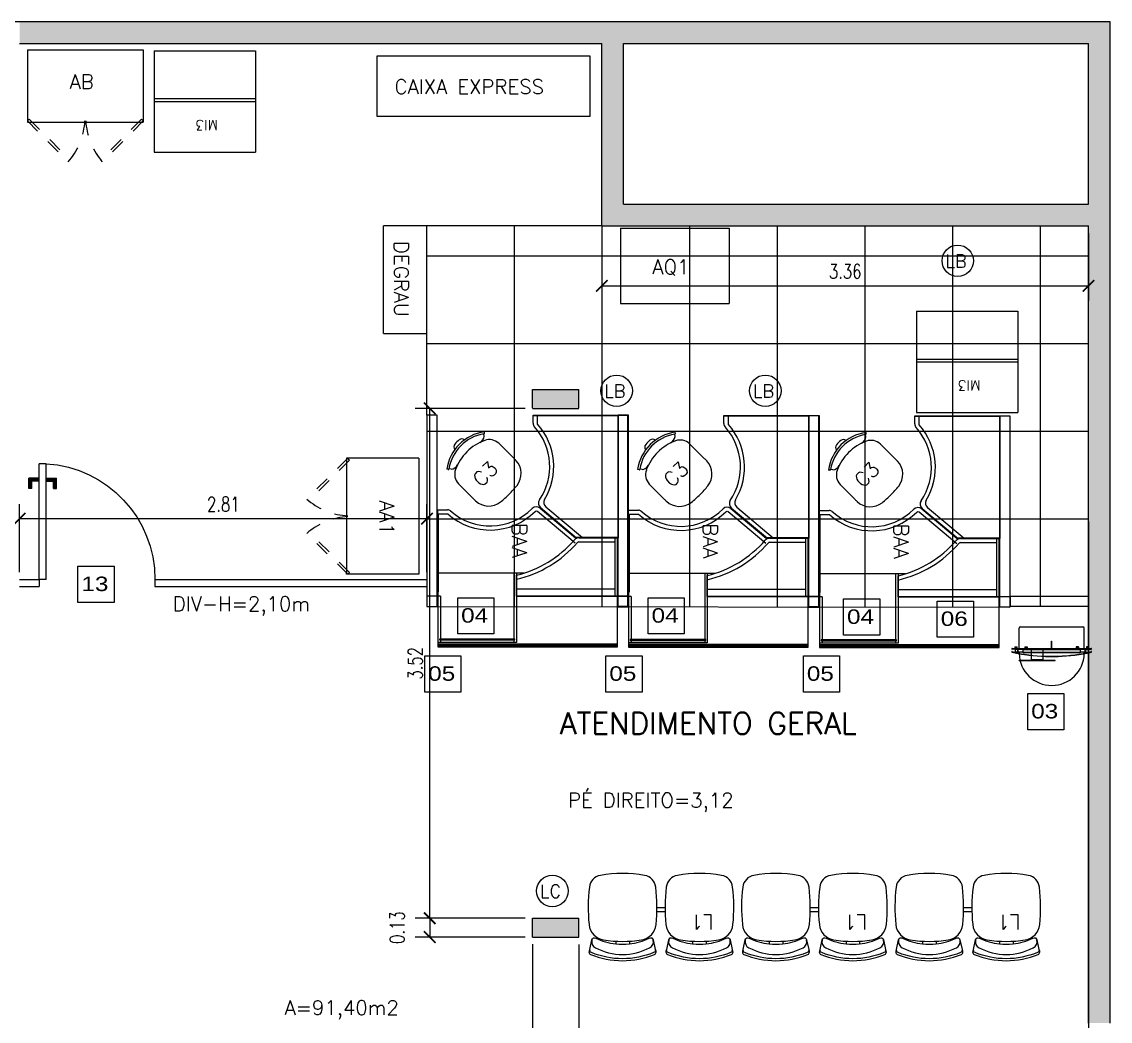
# Model space of a CAD drawing. Extents: x -36.1 to 57, y 1.4 to 46.9.
# Drawn here: x -0.15 to 7.37, y 40.05 to 46.95 of the extents above; entities that cross this region are included whole.
import ezdxf

# ---------------------------------------------------------------- set-up
doc = ezdxf.new("R2010")
doc.units = 0
doc.header["$LTSCALE"] = 0.02
doc.header["$PDMODE"] = 2
doc.linetypes.add('HIDDEN2', pattern=[0.1875, 0.125, -0.0625])
doc.layers.get('0').update_dxf_attribs({"linetype": 'CONTINUOUS'})
doc.layers.get('DEFPOINTS').update_dxf_attribs({"linetype": 'CONTINUOUS'})
for name, color, linetype in [('ACESSORIOS', 6, 'CONTINUOUS'), ('BLOCOS', 1, 'CONTINUOUS'), ('CADEIRAS', 6, 'CONTINUOUS'), ('CODIGO', 6, 'CONTINUOUS'), ('COTAS', 6, 'CONTINUOUS'), ('DIVISORIA', 5, 'CONTINUOUS'), ('ESQUADRIAS-F', 6, 'CONTINUOUS'), ('ESQUADRIAS-G', 1, 'CONTINUOUS'), ('MESA-SUP', 5, 'CONTINUOUS'), ('MESAS', 1, 'CONTINUOUS'), ('PAREDE-SOL', 251, 'CONTINUOUS'), ('PAREDES', 7, 'CONTINUOUS'), ('PISO', 6, 'CONTINUOUS'), ('PISOELEVADO', 6, 'CONTINUOUS'), ('SINAL', 1, 'CONTINUOUS'), ('TEXTO', 7, 'CONTINUOUS'), ('TEXTO-F', 6, 'CONTINUOUS')]:
    doc.layers.add(name, color=color, linetype=linetype)
doc.styles.add('COTAS', font='romans.shx', dxfattribs={"width": 0.75})
doc.styles.add('NUMERO', font='arial.ttf', dxfattribs={"width": 1.2, "height": 0.4})
doc.styles.add('ROMANS', font='simplex.shx')
doc.dimstyles.new('COTAS', dxfattribs={"dimtxt": 0.1, "dimasz": 0.08, "dimexe": 0.1, "dimexo": 0.05, "dimgap": 0.05, "dimtad": 1, "dimzin": 0, "dimdsep": 46, "dimtxsty": 'COTAS', "dimblk1": 'ARCHTICK', "dimblk2": 'ARCHTICK', "dimsah": 1, "dimcen": 2.5, "dimclrt": 1, "dimadec": 0, "dimazin": 0, "dimtfac": 1, "dimtdec": 4, "dimtmove": 2, "dimatfit": 3, "dimldrblk": 'ARCHTICK', "dimfxl": 1, "dimtvp": 1, "dimtolj": 1, "dimtzin": 0, "dimarcsym": 0})

# ---------------------------------------------------------------- blocks, each defined once
blk = doc.blocks.new('MI3')
at = {"layer": 'MESAS'}
for p, q in [((0.7, 0), (0, 0)), ((0, -0.7), (0, 0)), ((0.7, -0.7), (0.7, 0)), ((0.7, -0.35), (0, -0.35)), ((0.7, -0.37), (0, -0.37)), ((0.7, -0.7), (0, -0.7))]:
    blk.add_line(p, q, dxfattribs=at)
at = {"layer": 'CODIGO', "style": 'ROMANS'}
blk.add_text('MI3', height=0.07, dxfattribs=at).set_placement((0.2581, -0.2223, -0.64))
blk = doc.blocks.new('A$C1F7A7F6D')
at = {"layer": 'SINAL'}
for p, q in [((0.0507, 0.2549), (0.0507, 0.3949)), ((0.0607, 0.4049), (0.4907, 0.4049)), ((0.5007, 0.2549), (0.5007, 0.3949)), ((0.2742, 0.3049), (0.2772, 0.3049)), ((0.2742, 0.2549), (0.2742, 0.3049)), ((0.2772, 0.2549), (0.2772, 0.3049)), ((0.002, 0.2329), (0.0017, 0.2315)), ((0.0232, 0.2504), (0.0029, 0.2504)), ((0.0032, 0.2549), (0.5484, 0.2549)), ((0.0032, 0.2519), (0.0032, 0.2534)), ((0.0032, 0.2534), (0.5482, 0.2534)), ((0.0411, 0.2519), (0.0032, 0.2519)), ((0.0207, 0.2669), (0.0357, 0.2669)), ((0.0207, 0.2669), (0.0207, 0.2629)), ((0.0207, 0.2629), (0.0357, 0.2629)), ((0.0207, 0.2589), (0.0207, 0.2549)), ((0.0207, 0.2589), (0.0357, 0.2589)), ((0.0207, 0.2549), (0.0357, 0.2549)), ((0.0219, 0.2302), (0.0216, 0.2288)), ((0.0223, 0.2483), (0.0223, 0.2303)), ((0.0232, 0.2504), (0.0232, 0.2519)), ((0.0413, 0.2493), (0.0233, 0.2493)), ((0.0413, 0.2483), (0.0233, 0.2483)), ((0.0233, 0.2483), (0.0233, 0.2303)), ((0.0413, 0.2303), (0.0233, 0.2303)), ((0.0413, 0.2293), (0.0233, 0.2293)), ((0.0257, 0.251), (0.025, 0.2519)), ((0.0257, 0.2629), (0.0257, 0.2589)), ((0.0257, 0.2519), (0.0257, 0.2504)), ((0.0257, 0.2504), (0.0307, 0.2504)), ((0.0307, 0.2629), (0.0307, 0.2589)), ((0.0307, 0.2519), (0.0307, 0.2504)), ((0.0307, 0.251), (0.0315, 0.2519)), ((0.0357, 0.2669), (0.0357, 0.2629)), ((0.0357, 0.2589), (0.0357, 0.2549)), ((0.0426, 0.2493), (0.0413, 0.2493)), ((0.0413, 0.2483), (0.0413, 0.2303)), ((0.0426, 0.2293), (0.0413, 0.2293)), ((0.0423, 0.2483), (0.0423, 0.2303)), ((0.0441, 0.2504), (0.0426, 0.2504)), ((0.0426, 0.2247), (0.0426, 0.2504)), ((0.0426, 0.2293), (0.0426, 0.2504)), ((0.0441, 0.2293), (0.0426, 0.2293)), ((0.0441, 0.2244), (0.0441, 0.2504)), ((0.0777, 0.2493), (0.0441, 0.2493)), ((0.0777, 0.2293), (0.0441, 0.2293)), ((0.0507, 0.2493), (0.0507, 0.2534)), ((0.0507, 0.225), (0.0507, 0.2293)), ((0.0777, 0.2263), (0.0777, 0.2523)), ((0.0957, 0.2523), (0.0777, 0.2523)), ((0.0777, 0.2493), (0.4737, 0.2493)), ((0.0777, 0.2293), (0.4737, 0.2293)), ((0.4737, 0.2263), (0.0777, 0.2263)), ((0.0907, 0.2669), (0.1057, 0.2669)), ((0.0907, 0.2669), (0.0907, 0.2629)), ((0.0907, 0.2629), (0.1057, 0.2629)), ((0.0907, 0.2589), (0.0907, 0.2549)), ((0.0907, 0.2589), (0.1057, 0.2589)), ((0.0907, 0.2549), (0.1057, 0.2549)), ((0.0957, 0.2525), (0.0949, 0.2534)), ((0.0957, 0.2629), (0.0957, 0.2589)), ((0.0957, 0.2534), (0.0957, 0.2504)), ((0.0957, 0.2504), (0.1007, 0.2504)), ((0.1007, 0.2629), (0.1007, 0.2589)), ((0.1007, 0.2534), (0.1007, 0.2504)), ((0.1007, 0.2525), (0.1015, 0.2534)), ((0.4506, 0.2523), (0.1007, 0.2523)), ((0.1057, 0.2669), (0.1057, 0.2629)), ((0.1057, 0.2589), (0.1057, 0.2549)), ((0.1357, 0.1992), (0.1357, 0.2263)), ((0.2157, 0.1992), (0.2157, 0.2263)), ((0.4456, 0.2669), (0.4456, 0.2629)), ((0.4606, 0.2669), (0.4456, 0.2669)), ((0.4606, 0.2629), (0.4456, 0.2629)), ((0.4456, 0.2589), (0.4456, 0.2549)), ((0.4606, 0.2589), (0.4456, 0.2589)), ((0.4606, 0.2549), (0.4456, 0.2549)), ((0.4506, 0.2525), (0.4499, 0.2534)), ((0.4506, 0.2629), (0.4506, 0.2589)), ((0.4506, 0.2534), (0.4506, 0.2504)), ((0.4556, 0.2504), (0.4506, 0.2504)), ((0.4556, 0.2629), (0.4556, 0.2589)), ((0.4556, 0.2525), (0.4564, 0.2534)), ((0.4556, 0.2534), (0.4556, 0.2504)), ((0.4737, 0.2523), (0.4556, 0.2523)), ((0.4606, 0.2669), (0.4606, 0.2629)), ((0.4606, 0.2589), (0.4606, 0.2549)), ((0.4737, 0.2263), (0.4737, 0.2523)), ((0.5072, 0.2493), (0.4737, 0.2493)), ((0.5072, 0.2293), (0.4737, 0.2293)), ((0.5007, 0.2493), (0.5007, 0.2534)), ((0.5007, 0.225), (0.5007, 0.2293)), ((0.5072, 0.2504), (0.5087, 0.2504)), ((0.5072, 0.2244), (0.5072, 0.2504)), ((0.5087, 0.2247), (0.5087, 0.2504)), ((0.5087, 0.2293), (0.5087, 0.2504)), ((0.5101, 0.2493), (0.5087, 0.2493)), ((0.5101, 0.2293), (0.5087, 0.2293)), ((0.5091, 0.2483), (0.5091, 0.2303)), ((0.5101, 0.2493), (0.5281, 0.2493)), ((0.5101, 0.2483), (0.5281, 0.2483)), ((0.5101, 0.2483), (0.5101, 0.2303)), ((0.5101, 0.2303), (0.5281, 0.2303)), ((0.5101, 0.2293), (0.5281, 0.2293)), ((0.5102, 0.2519), (0.5482, 0.2519)), ((0.5306, 0.2669), (0.5156, 0.2669)), ((0.5156, 0.2669), (0.5156, 0.2629)), ((0.5306, 0.2629), (0.5156, 0.2629)), ((0.5156, 0.2589), (0.5156, 0.2549)), ((0.5306, 0.2589), (0.5156, 0.2589)), ((0.5306, 0.2549), (0.5156, 0.2549)), ((0.5206, 0.251), (0.5198, 0.2519)), ((0.5206, 0.2629), (0.5206, 0.2589)), ((0.5206, 0.2519), (0.5206, 0.2504)), ((0.5256, 0.2504), (0.5206, 0.2504)), ((0.5256, 0.2629), (0.5256, 0.2589)), ((0.5256, 0.251), (0.5264, 0.2519)), ((0.5256, 0.2519), (0.5256, 0.2504)), ((0.5281, 0.2483), (0.5281, 0.2303)), ((0.5282, 0.2504), (0.5282, 0.2519)), ((0.5282, 0.2504), (0.5484, 0.2504)), ((0.5291, 0.2483), (0.5291, 0.2303)), ((0.5294, 0.2302), (0.5298, 0.2288)), ((0.5306, 0.2669), (0.5306, 0.2629)), ((0.5306, 0.2589), (0.5306, 0.2549)), ((0.5482, 0.2519), (0.5482, 0.2534)), ((0.5493, 0.2329), (0.5496, 0.2315)), ((0.0507, 0.1749), (0.3007, 0.1749)), ((0.0507, 0.1734), (0.0507, 0.1749)), ((0.0507, 0.1734), (0.3007, 0.1734)), ((0.1357, 0.1749), (0.1357, 0.1992)), ((0.2157, 0.1769), (0.1357, 0.1769)), ((0.2157, 0.1749), (0.2157, 0.1992)), ((0.3007, 0.1734), (0.3007, 0.1749))]:
    blk.add_line(p, q, dxfattribs=at)
at = {"layer": 'SINAL', "linetype": 'Continuous'}
for p, q in [((0.1357, 0.2263), (0.1357, 0.2493)), ((0.2157, 0.2263), (0.2157, 0.2493))]:
    blk.add_line(p, q, dxfattribs=at)
at = {"layer": 'SINAL'}
for centre, radius, start, end in [((0.0607, 0.3949), 0.01, 90, 180), ((0.4907, 0.3949), 0.01, 360, 90), ((0.0022, 0.2321), 0.00228, 87.22519, 247.84309), ((0.2753, 1.4722), 1.2722, 257.5301, 261.56597), ((0.0029, 0.2527), 0.00225, 90, 270), ((0.2753, 1.4722), 1.2707, 257.5301, 261.55595), ((0.2761, 1.4722), 1.2692, 257.53008, 259.39915), ((0.2761, 1.4722), 1.2677, 257.53008, 258.434), ((0.0233, 0.2483), 0.001, 90, 180), ((0.0233, 0.2303), 0.001, 180, 270), ((0.0411, 0.2504), 0.003, 0, 90), ((0.0411, 0.2504), 0.0015, 0, 90), ((0.0413, 0.2483), 0.001, 0, 90), ((0.0413, 0.2303), 0.001, 270, 360), ((0.2753, 1.4722), 1.2707, 261.55595, 282.4699), ((0.2753, 1.4722), 1.2722, 261.56597, 282.4699), ((0.5102, 0.2504), 0.003, 90, 180), ((0.5102, 0.2504), 0.0015, 90, 180), ((0.2753, 1.4722), 1.2692, 280.60085, 282.46992), ((0.5101, 0.2483), 0.001, 90, 180), ((0.5101, 0.2303), 0.001, 180, 270), ((0.5281, 0.2483), 0.001, 0, 90), ((0.5281, 0.2303), 0.001, 270, 0), ((0.2753, 1.4722), 1.2677, 281.566, 282.46992), ((0.5484, 0.2527), 0.00225, 270, 90), ((0.5491, 0.2321), 0.00228, 292.15691, 92.77481), ((0.0426, 0.2244), 0.0015, 259.46803, 0), ((0.2757, 0.225), 0.225, 180, 180.89106), ((0.2757, 0.225), 0.225, 181.28053, 358.75674), ((0.2757, 0.225), 0.225, 359.1462, 360), ((0.5087, 0.2244), 0.0015, 180, 245.32932)]:
    blk.add_arc(centre, radius, start, end, dxfattribs=at)
blk = doc.blocks.new('_ARCHTICK')
at = {"color": 0, "linetype": 'ByBlock', "const_width": 0.15}
blk.add_lwpolyline([(-0.5, -0.5), (0.5, 0.5)], dxfattribs=at)
blk = doc.blocks.new('*D136')
at = {"color": 0, "linetype": 'ByBlock'}
for p, q in [((3.8574, 14.2169), (3.8574, 13.7534)), ((7.2174, 14.2169), (7.2174, 13.7534)), ((3.8574, 13.8534), (7.2174, 13.8534))]:
    blk.add_line(p, q, dxfattribs=at)
at = {"layer": 'DEFPOINTS', "color": 0, "linetype": 'ByBlock'}
for p in [(3.8574, 14.2669), (7.2174, 14.2669), (7.2174, 13.8534)]:
    blk.add_point(p, dxfattribs=at)
at = {"color": 0, "linetype": 'ByBlock', "xscale": 0.08, "yscale": 0.08, "zscale": 0.08, "rotation": 180}
blk.add_blockref('_ARCHTICK', (3.8574, 13.8534), dxfattribs=at)
at = {"color": 0, "linetype": 'ByBlock', "xscale": 0.08, "yscale": 0.08, "zscale": 0.08}
blk.add_blockref('_ARCHTICK', (7.2174, 13.8534), dxfattribs=at)
at = {"color": 1, "linetype": 'ByBlock', "insert": (5.5374, 13.9534), "char_height": 0.1, "attachment_point": 5, "style": 'COTAS'}
blk.add_mtext('\\A1;3.36', dxfattribs=at)
blk = doc.blocks.new('A$C2DC308E3')
at = {"layer": 'CADEIRAS'}
for p, q in [((0.1848, 0.4548), (0.1848, 0.4727)), ((0.2788, 0.4548), (0.2788, 0.4727)), ((0.7159, 0.4548), (0.7159, 0.4727)), ((0.8099, 0.4548), (0.8099, 0.4727)), ((0.4682, 0.2529), (0.5265, 0.2529)), ((0.4682, 0.2529), (0.4779, 0.2529)), ((0.4692, 0.2247), (0.5256, 0.2247))]:
    blk.add_line(p, q, dxfattribs=at)
for points in [[(0.4584, 0.5138, 0.481357), (0.4531, 0.5465, 0.097119), (0.2318, 0.5891, 0.097119), (0.0105, 0.5465, 0.481357), (0.0052, 0.5138)], [(0.1848, 0.4727, 0.100785), (0.0473, 0.4327, -0.49505), (0.0202, 0.4453), (0.0055, 0.5121, -0.365963), (0.0168, 0.5335, -0.0944), (0.2318, 0.5761, -0.0944), (0.4468, 0.5335, -0.365963), (0.4581, 0.5121), (0.4434, 0.4453, -0.49505), (0.4163, 0.4327, 0.100785), (0.2788, 0.4727, 0.100785)], [(0.444, 0.448, 0.344642), (0.419, 0.5003, 0.1068), (0.2318, 0.5474, 0.1068), (0.0446, 0.5003, 0.344642), (0.0196, 0.448)], [(0.9895, 0.5138, 0.481357), (0.9842, 0.5465, 0.097119), (0.7629, 0.5891, 0.097119), (0.5417, 0.5465, 0.481357), (0.5363, 0.5138)], [(0.7159, 0.4727, 0.100785), (0.5784, 0.4327, -0.49505), (0.5513, 0.4453), (0.5366, 0.5121, -0.365963), (0.548, 0.5335, -0.0944), (0.7629, 0.5761, -0.0944), (0.9779, 0.5335, -0.365963), (0.9892, 0.5121), (0.9746, 0.4453, -0.49505), (0.9475, 0.4327, 0.100785), (0.8099, 0.4727, 0.100785)], [(0.9752, 0.448, 0.344642), (0.9501, 0.5003, 0.1068), (0.7629, 0.5474, 0.1068), (0.5758, 0.5003, 0.344642), (0.5507, 0.448)]]:
    blk.add_lwpolyline(points, format="xyb", dxfattribs=at)
for points in [[(0.1008, 0.4459, 0.340817), (0.0005, 0.3401, 0.05523), (0.0028, 0.0813, 0.328643), (0.0792, 0, 0.09095), (0.3844, 0, 0.328643), (0.4608, 0.0813, 0.05523), (0.4631, 0.3401, 0.340817), (0.3629, 0.4459, 0.077917)], [(0.6319, 0.4459, 0.340817), (0.5316, 0.3401, 0.05523), (0.5339, 0.0813, 0.328643), (0.6103, 0, 0.09095), (0.9156, 0, 0.328643), (0.9919, 0.0813, 0.05523), (0.9942, 0.3401, 0.340817), (0.894, 0.4459, 0.077917)]]:
    blk.add_lwpolyline(points, format="xyb", close=True, dxfattribs=at)
for centre in [(0.2318, -0.0397), (0.7629, -0.0397)]:
    blk.add_arc(centre, 0.5146, 84.75947, 95.24053, dxfattribs=at)
at = {"layer": 'CODIGO', "style": 'ROMANS'}
blk.add_text('L1', height=0.1, dxfattribs=at).set_placement((0.1328, 0.273))
blk = doc.blocks.new('*D89')
at = {"color": 0, "linetype": 'ByBlock'}
for p, q in [((7.2174, 12.2269), (7.2174, 7.9836)), ((3.6974, 9.3069), (3.6974, 7.9836)), ((3.6974, 8.0836), (7.2174, 8.0836))]:
    blk.add_line(p, q, dxfattribs=at)
at = {"layer": 'DEFPOINTS', "color": 0, "linetype": 'ByBlock'}
for p in [(7.2174, 12.2769), (3.6974, 9.3569), (7.2174, 8.0836)]:
    blk.add_point(p, dxfattribs=at)
at = {"color": 0, "linetype": 'ByBlock', "xscale": 0.08, "yscale": 0.08, "zscale": 0.08, "rotation": 180}
blk.add_blockref('_ARCHTICK', (3.6974, 8.0836), dxfattribs=at)
at = {"color": 0, "linetype": 'ByBlock', "xscale": 0.08, "yscale": 0.08, "zscale": 0.08}
blk.add_blockref('_ARCHTICK', (7.2174, 8.0836), dxfattribs=at)
at = {"color": 1, "linetype": 'ByBlock', "insert": (5.4574, 8.1836), "char_height": 0.1, "attachment_point": 5, "style": 'COTAS'}
blk.add_mtext('\\A1;3.52', dxfattribs=at)
blk = doc.blocks.new('*D143')
at = {"color": 0, "linetype": 'ByBlock'}
for p, q in [((-0.1626, 11.8769), (-0.1626, 12.3462)), ((2.6498, 11.8769), (2.6498, 12.3462)), ((-0.1626, 12.2462), (2.6498, 12.2462))]:
    blk.add_line(p, q, dxfattribs=at)
at = {"layer": 'DEFPOINTS', "color": 0, "linetype": 'ByBlock'}
for p in [(2.6498, 12.2462), (-0.1626, 11.8269), (2.6498, 11.8269)]:
    blk.add_point(p, dxfattribs=at)
at = {"color": 0, "linetype": 'ByBlock', "xscale": 0.08, "yscale": 0.08, "zscale": 0.08, "rotation": 180}
blk.add_blockref('_ARCHTICK', (-0.1626, 12.2462), dxfattribs=at)
at = {"color": 0, "linetype": 'ByBlock', "xscale": 0.08, "yscale": 0.08, "zscale": 0.08}
blk.add_blockref('_ARCHTICK', (2.6498, 12.2462), dxfattribs=at)
at = {"color": 1, "linetype": 'ByBlock', "insert": (1.2436, 12.3462), "char_height": 0.1, "attachment_point": 5, "style": 'COTAS'}
blk.add_mtext('\\A1;2.81', dxfattribs=at)
blk = doc.blocks.new('A$C05567B69')
at = {"layer": 'ESQUADRIAS-F'}
blk.add_arc((0.8, 0), 0.8, 93.58332, 180, dxfattribs=at)
at = {"layer": 'ESQUADRIAS-G'}
for p, q in [((0.75, 0), (0.75, 0.7984)), ((0.75, 0.7984), (0.8, 0.7984)), ((0.8, 0), (0.8, 0.7984)), ((0.68, 0.6284), (0.68, 0.6984)), ((0.75, 0.6984), (0.68, 0.6984)), ((0.7, 0.6284), (0.7, 0.6784)), ((0.75, 0.6784), (0.7, 0.6784)), ((0.8, 0.6984), (0.87, 0.6984)), ((0.8, 0.6784), (0.85, 0.6784)), ((0.85, 0.6284), (0.85, 0.6784)), ((0.87, 0.6284), (0.87, 0.6984)), ((0.7, 0.6284), (0.68, 0.6284)), ((0.85, 0.6284), (0.87, 0.6284)), ((0.75, 0), (0.8, 0))]:
    blk.add_line(p, q, dxfattribs=at)
for points in [[(0.68, 0.6984), (0.75, 0.6984), (0.7, 0.6784), (0.75, 0.6784)], [(0.68, 0.6284), (0.68, 0.6984), (0.7, 0.6284), (0.7, 0.6784)], [(0.8, 0.6984), (0.87, 0.6984), (0.8, 0.6784), (0.85, 0.6784)], [(0.85, 0.6284), (0.85, 0.6784), (0.87, 0.6284), (0.87, 0.6984)]]:
    blk.add_solid(points, dxfattribs=at)
blk = doc.blocks.new('AB')
at = {"layer": 'CODIGO', "linetype": 'HIDDEN2'}
for p, q in [((0, -0.491), (0.281, -0.7729)), ((0.0127, -0.4782), (0.2937, -0.7602)), ((0.7873, -0.4782), (0.5063, -0.7602)), ((0.8, -0.491), (0.519, -0.7729)), ((0.281, -0.7729), (0.2937, -0.7602)), ((0.519, -0.7729), (0.5063, -0.7602))]:
    blk.add_line(p, q, dxfattribs=at)
for centre, start, end in [((-0.0946, -0.4559), 321.91991, 355.92269), ((0.8946, -0.4559), 184.07731, 218.08009)]:
    blk.add_arc(centre, 0.4933, start, end, dxfattribs=at)
at = {"layer": 'MESAS'}
for p, q in [((0, 0), (0.8, 0)), ((0, 0), (0, -0.5)), ((0.8, 0), (0.8, -0.5)), ((0, -0.5), (0.013, -0.5)), ((0.013, -0.5), (0.782, -0.5)), ((0.782, -0.5), (0.8, -0.5)), ((0.8, -0.5), (0.787, -0.5))]:
    blk.add_line(p, q, dxfattribs=at)
at = {"layer": 'MESAS', "linetype": 'HIDDEN2'}
for p, q in [((0.0127, -0.4782), (0, -0.491)), ((0.7873, -0.4782), (0.8, -0.491))]:
    blk.add_line(p, q, dxfattribs=at)
at = {"layer": 'CODIGO', "style": 'ROMANS'}
blk.add_text('AB', height=0.1, dxfattribs=at).set_placement((0.291, -0.2702))
blk = doc.blocks.new('*D126')
at = {"color": 0, "linetype": 'ByBlock'}
for p, q in [((3.3774, 9.3075), (3.3774, 7.9836)), ((-0.1333, 7.6808), (-0.1333, 8.1836)), ((3.3774, 8.0836), (-0.1333, 8.0836))]:
    blk.add_line(p, q, dxfattribs=at)
at = {"layer": 'DEFPOINTS', "color": 0, "linetype": 'ByBlock'}
for p in [(3.3774, 9.3575), (-0.1333, 8.0836), (-0.1333, 7.6308)]:
    blk.add_point(p, dxfattribs=at)
at = {"color": 0, "linetype": 'ByBlock', "xscale": 0.08, "yscale": 0.08, "zscale": 0.08, "rotation": 180}
blk.add_blockref('_ARCHTICK', (-0.1333, 8.0836), dxfattribs=at)
at = {"color": 0, "linetype": 'ByBlock', "xscale": 0.08, "yscale": 0.08, "zscale": 0.08}
blk.add_blockref('_ARCHTICK', (3.3774, 8.0836), dxfattribs=at)
at = {"color": 1, "linetype": 'ByBlock', "insert": (1.622, 8.1836), "char_height": 0.1, "attachment_point": 5, "style": 'COTAS'}
blk.add_mtext('\\A1;3.51', dxfattribs=at)
blk = doc.blocks.new('AA1')
at = {"layer": 'CODIGO', "linetype": 'HIDDEN2'}
for p, q in [((0, -0.491), (0.281, -0.7729)), ((0.0127, -0.4782), (0.2937, -0.7602)), ((0.7873, -0.4782), (0.5063, -0.7602)), ((0.8, -0.491), (0.519, -0.7729)), ((0.281, -0.7729), (0.2937, -0.7602)), ((0.519, -0.7729), (0.5063, -0.7602))]:
    blk.add_line(p, q, dxfattribs=at)
for centre, start, end in [((-0.0946, -0.4559), 321.91991, 355.92269), ((0.8946, -0.4559), 184.07731, 218.08009)]:
    blk.add_arc(centre, 0.4933, start, end, dxfattribs=at)
at = {"layer": 'MESAS'}
for p, q in [((0, 0), (0, -0.5)), ((0, 0), (0.8, 0)), ((0.8, 0), (0.8, -0.5)), ((0, -0.5), (0.013, -0.5)), ((0.013, -0.5), (0.782, -0.5)), ((0.782, -0.5), (0.8, -0.5)), ((0.8, -0.5), (0.787, -0.5))]:
    blk.add_line(p, q, dxfattribs=at)
at = {"layer": 'MESAS', "linetype": 'HIDDEN2'}
for p, q in [((0.0127, -0.4782), (0, -0.491)), ((0.7873, -0.4782), (0.8, -0.491))]:
    blk.add_line(p, q, dxfattribs=at)
at = {"layer": 'CODIGO', "style": 'ROMANS'}
blk.add_text('AA1', height=0.1, dxfattribs=at).set_placement((0.291, -0.2702))
blk = doc.blocks.new('*X16')
at = {"color": 0}
for p, q in [((1170.7261, 1261.4762), (1170.7313, 1261.4814)), ((1170.7261, 1261.4709), (1170.7321, 1261.4769)), ((1170.7261, 1261.4656), (1170.7321, 1261.4716)), ((1170.7261, 1261.4603), (1170.7321, 1261.4663)), ((1170.7261, 1261.455), (1170.7321, 1261.461)), ((1170.7261, 1261.4497), (1170.7321, 1261.4557)), ((1170.7261, 1261.4444), (1170.7321, 1261.4504)), ((1170.7261, 1261.4391), (1170.7321, 1261.4451)), ((1170.7261, 1261.4338), (1170.7321, 1261.4398)), ((1170.7261, 1261.4285), (1170.7321, 1261.4345)), ((1170.7261, 1261.4232), (1170.7321, 1261.4292)), ((1170.7261, 1261.4179), (1170.7321, 1261.4239)), ((1170.7261, 1261.4126), (1170.7321, 1261.4186)), ((1170.7261, 1261.4073), (1170.7321, 1261.4133)), ((1170.7261, 1261.402), (1170.7321, 1261.408)), ((1170.7261, 1261.3967), (1170.7321, 1261.4027)), ((1170.7261, 1261.3914), (1170.7321, 1261.3974)), ((1170.7261, 1261.3861), (1170.7321, 1261.3921)), ((1170.7261, 1261.3808), (1170.7321, 1261.3868)), ((1170.7261, 1261.3755), (1170.7321, 1261.3815)), ((1170.7261, 1261.3702), (1170.7321, 1261.3762)), ((1170.7261, 1261.3649), (1170.7321, 1261.3709)), ((1170.7261, 1261.3595), (1170.7321, 1261.3655)), ((1170.7261, 1261.3542), (1170.7321, 1261.3602)), ((1170.7261, 1261.3489), (1170.7321, 1261.3549)), ((1170.7261, 1261.3436), (1170.7321, 1261.3496)), ((1170.7261, 1261.3383), (1170.7321, 1261.3443)), ((1170.7261, 1261.333), (1170.7321, 1261.339)), ((1170.7261, 1261.3277), (1170.7321, 1261.3337)), ((1170.7261, 1261.3224), (1170.7321, 1261.3284)), ((1170.7261, 1261.3171), (1170.7321, 1261.3231)), ((1170.7261, 1261.3118), (1170.7321, 1261.3178)), ((1170.7261, 1261.3065), (1170.7321, 1261.3125)), ((1170.7261, 1261.3012), (1170.7321, 1261.3072)), ((1170.7261, 1261.2959), (1170.7321, 1261.3019)), ((1170.7261, 1261.2906), (1170.7321, 1261.2966)), ((1170.7261, 1261.2853), (1170.7321, 1261.2913)), ((1170.7261, 1261.28), (1170.7321, 1261.286)), ((1170.7261, 1261.2747), (1170.7321, 1261.2807)), ((1170.7261, 1261.2694), (1170.7321, 1261.2754)), ((1170.7261, 1261.2641), (1170.7321, 1261.2701)), ((1170.7261, 1261.2588), (1170.7321, 1261.2648)), ((1170.7261, 1261.2535), (1170.7321, 1261.2595)), ((1170.7261, 1261.2482), (1170.7321, 1261.2542)), ((1170.7261, 1261.2429), (1170.7321, 1261.2489)), ((1170.7261, 1261.2376), (1170.7321, 1261.2436)), ((1170.7261, 1261.2323), (1170.7321, 1261.2383)), ((1170.7261, 1261.227), (1170.7321, 1261.233)), ((1170.7261, 1261.2217), (1170.7321, 1261.2277)), ((1170.7261, 1261.2164), (1170.7321, 1261.2224)), ((1170.7261, 1261.2111), (1170.7321, 1261.2171)), ((1170.7261, 1261.2058), (1170.7321, 1261.2118)), ((1170.7261, 1261.2005), (1170.7321, 1261.2065)), ((1170.7261, 1261.1951), (1170.7321, 1261.2011)), ((1170.7261, 1261.1898), (1170.7321, 1261.1958)), ((1170.7261, 1261.1845), (1170.7321, 1261.1905)), ((1170.7261, 1261.1792), (1170.7321, 1261.1852)), ((1170.7261, 1261.1739), (1170.7321, 1261.1799)), ((1170.7261, 1261.1686), (1170.7321, 1261.1746)), ((1170.7261, 1261.1633), (1170.7321, 1261.1693)), ((1170.7261, 1261.158), (1170.7321, 1261.164)), ((1170.7261, 1261.1527), (1170.7321, 1261.1587)), ((1170.7261, 1261.1474), (1170.7321, 1261.1534)), ((1170.7261, 1261.1421), (1170.7321, 1261.1481)), ((1170.7261, 1261.1368), (1170.7321, 1261.1428)), ((1170.7261, 1261.1315), (1170.7321, 1261.1375)), ((1170.7261, 1261.1262), (1170.7321, 1261.1322)), ((1170.7261, 1261.1209), (1170.7321, 1261.1269)), ((1170.7261, 1261.1156), (1170.7321, 1261.1216)), ((1170.7261, 1261.1103), (1170.7321, 1261.1163)), ((1170.7261, 1261.105), (1170.7321, 1261.111)), ((1170.7261, 1261.0997), (1170.7321, 1261.1057)), ((1170.7261, 1261.0944), (1170.7321, 1261.1004)), ((1170.7261, 1261.0891), (1170.7321, 1261.0951)), ((1170.7261, 1261.0838), (1170.7321, 1261.0898)), ((1170.7261, 1261.0785), (1170.7321, 1261.0845)), ((1170.7261, 1261.0732), (1170.7321, 1261.0792)), ((1170.7261, 1261.0679), (1170.7321, 1261.0739)), ((1170.7261, 1261.0626), (1170.7321, 1261.0686)), ((1170.7261, 1261.0573), (1170.7321, 1261.0633)), ((1170.7261, 1261.052), (1170.7321, 1261.058)), ((1170.7261, 1261.0467), (1170.7321, 1261.0527)), ((1170.7261, 1261.0414), (1170.7321, 1261.0474)), ((1170.7261, 1261.036), (1170.7321, 1261.042)), ((1170.7261, 1261.0307), (1170.7321, 1261.0367)), ((1170.7261, 1261.0254), (1170.7321, 1261.0314)), ((1170.7261, 1261.0201), (1170.7321, 1261.0261)), ((1170.7261, 1261.0148), (1170.7321, 1261.0208)), ((1170.7261, 1261.0095), (1170.7321, 1261.0155)), ((1170.7261, 1261.0042), (1170.7321, 1261.0102)), ((1170.7261, 1260.9989), (1170.7321, 1261.0049)), ((1170.7261, 1260.9936), (1170.7321, 1260.9996)), ((1170.7261, 1260.9883), (1170.7321, 1260.9943)), ((1170.7261, 1260.983), (1170.7321, 1260.989)), ((1170.7261, 1260.9777), (1170.7321, 1260.9837)), ((1170.7281, 1260.9744), (1170.7321, 1260.9784))]:
    blk.add_line(p, q, dxfattribs=at)
blk = doc.blocks.new('C3')
at = {"layer": 'CADEIRAS'}
for p, q in [((-0.1982, -0.0915), (-0.2039, -0.084)), ((-0.1822, -0.1051), (-0.1916, -0.0924)), ((0.141, -0.1051), (0.1505, -0.0924)), ((0.1571, -0.0915), (0.1627, -0.084)), ((-0.218, -0.3574), (-0.218, -0.237)), ((0.1768, -0.237), (0.1768, -0.3574))]:
    blk.add_line(p, q, dxfattribs=at)
for centre, radius, start, end in [((-0.0206, -0.3284), 0.329, 86.41668, 93.58332), ((-0.0206, -0.3284), 0.3055, 53.1301, 126.8699), ((-0.0206, -0.3284), 0.2914, 54.0396, 125.9604), ((-0.0394, -0.0281), 0.0282, 93.58332, 176.62809), ((-0.0018, -0.0281), 0.0282, 3.37191, 86.41668), ((-0.1236, -0.2134), 0.094, 114.93883, 178.30739), ((-0.1944, -0.0887), 0.0047, 216.8699, 305.9604), ((-0.1458, -0.0545), 0.0623, 234.34051, 285.73963), ((-0.0206, -0.435), 0.3384, 90, 114.93883), ((-0.0206, -0.435), 0.3384, 65.06117, 90), ((0.1047, -0.0545), 0.0623, 254.26037, 305.65949), ((0.0825, -0.2134), 0.094, 1.69261, 65.06117), ((0.1533, -0.0887), 0.0047, 234.0396, 323.1301), ((0.675, -0.237), 0.893, 178.30739, 180), ((-0.7162, -0.237), 0.893, 0, 1.69261), ((0.487, -0.3574), 0.705, 180, 181.72928), ((-0.5282, -0.3574), 0.705, 358.27072, 360), ((-0.0861, -0.3747), 0.1316, 181.72928, 263.15503), ((0.045, -0.3747), 0.1316, 276.84497, 358.27072), ((-0.0206, 0.1713), 0.6815, 263.15503, 270), ((-0.0206, 0.1713), 0.6815, 270, 276.84497)]:
    blk.add_arc(centre, radius, start, end, dxfattribs=at)
at = {"layer": 'CODIGO', "style": 'ROMANS'}
blk.add_text('C3', height=0.1, dxfattribs=at).set_placement((-0.1264, -0.3434))
blk = doc.blocks.new('BAA')
at = {"layer": 'CODIGO', "color": 2}
blk.add_line((1.2, 1.297), (1.2, 0.618), dxfattribs=at)
at = {"layer": 'MESA-SUP'}
for p, q in [((1.25, 1.39), (1.25, 1.32)), ((0, 1.32), (0.8467, 1.32)), ((0.0025, 1.3175), (0.8442, 1.3175)), ((0.0025, 1.3175), (0.8442, 1.3175)), ((1.25, 0.07), (1.25, 0))]:
    blk.add_line(p, q, dxfattribs=at)
blk.add_lwpolyline([(0, 1.32), (-0.0015, 1.32), (-0.0015, 1.39), (0, 1.39)], dxfattribs=at)
for points in [[(1.32, 1.32), (0, 1.32), (0, 1.39), (1.32, 1.39)], [(1.32, 0.07), (0, 0.07), (0, 0), (1.32, 0)]]:
    blk.add_lwpolyline(points, close=True, dxfattribs=at)
at = {"layer": 'MESAS'}
for p, q in [((0, 0.7325), (0, 1.32)), ((0.0025, 0.7325), (0.0025, 1.3175)), ((0.8442, 1.3175), (0.8442, 1.0298)), ((0.8467, 1.32), (0.8467, 1.0328)), ((0.8467, 1.315), (0.8467, 1.03)), ((0.8467, 1.0485), (0.8467, 1.315)), ((1.6, 1.315), (0.8467, 1.315)), ((0.8467, 1.315), (1.25, 1.315)), ((0.8467, 1.297), (1.25, 1.297)), ((0.8747, 1.0485), (0.8747, 1.297)), ((0.9, 1.315), (1.25, 1.315)), ((1.25, 1.302), (1.25, 1.315)), ((1.25, 1.315), (1.25, 0.618)), ((1.25, 0.618), (1.25, 1.302)), ((1.58, 1.315), (1.58, 0.075)), ((1.5852, 1.315), (1.5852, 0.075)), ((1.59, 1.315), (1.59, 0.075)), ((1.5941, 1.315), (1.5941, 0.075)), ((1.5973, 1.315), (1.5973, 0.075)), ((1.5993, 1.315), (1.5993, 0.075)), ((1.6, 0.075), (1.6, 1.315)), ((0.6326, 0.8212), (0.8442, 1.0734)), ((0.6383, 0.7844), (0.8467, 1.0328)), ((0.6417, 0.7807), (0.8467, 1.025)), ((0.0622, 0.7636), (0.0025, 0.7636)), ((0.0542, 0.7325), (0, 0.7325)), ((1.09, 0.6692), (1.09, 0.075)), ((1.09, 0.618), (1.09, 0.6)), ((1.09, 0.618), (1.09, 0.6)), ((1.09, 0.618), (1.57, 0.618)), ((1.25, 0.618), (1.1043, 0.618)), ((1.57, 0.618), (1.57, 0.6)), ((1.09, 0.6), (1.546, 0.6)), ((1.552, 0.6), (1.57, 0.6)), ((1.57, 0.6), (1.57, 0.075)), ((0.6527, 0.075), (0.6527, 0.1423)), ((0.6807, 0.0775), (1.2202, 0.0775)), ((1.25, 0.093), (1.25, 0.075)), ((1.25, 0.093), (1.546, 0.093)), ((1.552, 0.093), (1.57, 0.093)), ((1.2227, 0.075), (0.6527, 0.075)), ((1.09, 0.075), (1.6, 0.075)), ((1.25, 0.075), (1.57, 0.075))]:
    blk.add_line(p, q, dxfattribs=at)
blk.add_lwpolyline([(0.6807, 0.0775), (0.6807, 0.1423, -0.184744), (0.6812, 0.1437, 0.399041), (0.6639, 0.7465, -0.389622), (0.6632, 0.7627), (0.8812, 1.0225)], format="xyb", dxfattribs=at)
blk.add_lwpolyline([(1.552, 0.086), (1.552, 0.607), (1.546, 0.607), (1.546, 0.086)], close=True, dxfattribs=at)
for centre, radius, start, end in [((0.8867, 1.0485), 0.04, 180, 229.04057), ((0.355, 0.436), 0.7711, 13.65202, 49.04057), ((0.8867, 1.0485), 0.012, 180, 229.04057), ((0.355, 0.436), 0.7991, 13.1649, 49.04057), ((0.355, 0.436), 0.4394, 58.9935, 131.79281), ((0.355, 0.436), 0.4114, 55.96883, 131.79281), ((0.6019, 0.8469), 0.04, 238.9935, 320), ((0.6076, 0.8101), 0.04, 235.96883, 320), ((0.6724, 0.755), 0.04, 140, 225.14798), ((0.0542, 0.7725), 0.04, 270, 311.79281), ((0.355, 0.436), 0.41, 318.13186, 45.14798), ((0.6827, 0.1423), 0.03, 138.13186, 180)]:
    blk.add_arc(centre, radius, start, end, dxfattribs=at)
at = {"rotation": 135}
blk.add_blockref('C3', (0.1699, 0.2219), dxfattribs=at)
at = {"layer": 'MESAS'}
blk.add_blockref('*X16', (-1169.1801, -1260.8814), dxfattribs=at)
at = {"layer": 'CODIGO', "style": 'ROMANS'}
blk.add_text('BAA', height=0.1, dxfattribs=at).set_placement((0.7435, 0.5887))
blk = doc.blocks.new('*D88')
at = {"color": 0, "linetype": 'ByBlock'}
for p, q in [((3.3274, 13.0078), (2.569, 13.0078)), ((2.669, 9.4875), (2.669, 13.0078)), ((3.3274, 9.4875), (2.569, 9.4875))]:
    blk.add_line(p, q, dxfattribs=at)
at = {"layer": 'DEFPOINTS', "color": 0, "linetype": 'ByBlock'}
for p in [(2.669, 13.0078), (3.3774, 13.0078), (3.3774, 9.4875)]:
    blk.add_point(p, dxfattribs=at)
at = {"color": 0, "linetype": 'ByBlock', "xscale": 0.08, "yscale": 0.08, "zscale": 0.08}
for p, rotation in [((2.669, 13.0078), 90), ((2.669, 9.4875), 270)]:
    blk.add_blockref('_ARCHTICK', p, dxfattribs=dict(at, rotation=rotation))
at = {"color": 1, "linetype": 'ByBlock', "insert": (2.569, 11.2476), "char_height": 0.1, "attachment_point": 5, "rotation": 90, "style": 'COTAS'}
blk.add_mtext('\\A1;3.52', dxfattribs=at)
blk = doc.blocks.new('LC')
at = {"layer": 'ACESSORIOS'}
blk.add_circle((0, 0), 0.1086, dxfattribs=at)
at = {"layer": 'CODIGO', "style": 'ROMANS'}
blk.add_text('LC', height=0.09, dxfattribs=at).set_placement((-0.0855, -0.047))
blk = doc.blocks.new('*D125')
at = {"color": 0, "linetype": 'ByBlock'}
for p, q in [((3.3274, 9.4875), (2.569, 9.4875)), ((2.669, 9.4875), (2.669, 9.3575)), ((3.3274, 9.3575), (2.569, 9.3575))]:
    blk.add_line(p, q, dxfattribs=at)
at = {"layer": 'DEFPOINTS', "color": 0, "linetype": 'ByBlock'}
for p in [(3.3774, 9.4875), (2.669, 9.3575), (3.3774, 9.3575)]:
    blk.add_point(p, dxfattribs=at)
at = {"color": 0, "linetype": 'ByBlock', "xscale": 0.08, "yscale": 0.08, "zscale": 0.08}
for p, rotation in [((2.669, 9.4875), 90), ((2.669, 9.3575), 270)]:
    blk.add_blockref('_ARCHTICK', p, dxfattribs=dict(at, rotation=rotation))
at = {"color": 1, "linetype": 'ByBlock', "insert": (2.444, 9.4225), "char_height": 0.1, "attachment_point": 5, "rotation": 90, "style": 'COTAS'}
blk.add_mtext('\\A1;0.13', dxfattribs=at)
blk = doc.blocks.new('LB')
at = {"layer": 'ACESSORIOS'}
blk.add_circle((0, 0), 0.1086, dxfattribs=at)
at = {"layer": 'CODIGO', "style": 'ROMANS'}
blk.add_text('LB', height=0.09, dxfattribs=at).set_placement((-0.0855, -0.047))
blk = doc.blocks.new('AQ1')
at = {"layer": 'MESAS'}
for p, q in [((0, 0), (0, -0.52)), ((0, 0), (0.75, 0)), ((0.75, 0), (0.75, -0.52)), ((0, -0.52), (0.75, -0.52))]:
    blk.add_line(p, q, dxfattribs=at)
at = {"layer": 'CODIGO', "style": 'ROMANS'}
blk.add_text('AQ1', height=0.1, dxfattribs=at).set_placement((0.2189, -0.3171))

msp = doc.modelspace()

# ---------------------------------------------------------------- hatches: boundary and pattern name
at = {"layer": 'PAREDE-SOL'}
h = msp.add_hatch(color=256, dxfattribs=at)
h.paths.add_polyline_path([(-0.1626, 46.9473), (-0.1626, 46.7973), (1.7074, 46.7973), (3.8574, 46.7973), (3.8574, 45.5373), (7.2174, 45.5373), (7.2174, 42.6316), (7.2182, 42.6316), (7.2182, 42.6196), (7.236, 42.6196, -1), (7.236, 42.6151), (7.2174, 42.6151), (7.2174, 42.5949, 0.00373), (7.2359, 42.5989, -1.185249), (7.2368, 42.5945, -0.003911), (7.2174, 42.5903), (7.2174, 40.0336), (7.3674, 40.0336), (7.3674, 46.9473)])
h.paths.add_polyline_path([(7.2174, 46.7973), (7.2174, 45.6873), (4.0074, 45.6873), (4.0074, 46.7973)], flags=16)
h.paths.add_polyline_path([(7.217, 42.5949, 0.00006), (7.2173, 42.5949), (7.217, 42.5949)], flags=17)
h.paths.add_polyline_path([(7.3674, 38.3547), (7.2174, 38.3547), (7.2174, 34.2294), (6.4752, 33.4873), (5.9274, 33.4873), (3.2123, 33.4873), (3.2123, 33.3373), (5.9274, 33.3373), (6.5374, 33.3373), (7.3674, 34.1673)])
for points in [[(3.3774, 44.4082), (3.3774, 44.2778), (3.6974, 44.2778), (3.6974, 44.4082)], [(3.3774, 40.7578), (3.3774, 40.6273), (3.6974, 40.6273), (3.6974, 40.7578)]]:
    msp.add_hatch(color=256, dxfattribs=at).paths.add_polyline_path(points)

# ---------------------------------------------------------------- linework, layer by layer
at = {"layer": 'DIVISORIA'}
for p, q in [((-0.1626, 43.0973), (-0.0284, 43.0973)), ((-0.0284, 43.0973), (-0.0284, 43.0473)), ((0.7716, 43.0973), (2.6498, 43.0973)), ((0.7716, 43.0973), (0.7716, 43.0473)), ((-0.1626, 43.0473), (-0.0284, 43.0473)), ((0.7716, 43.0473), (2.6498, 43.0473)), ((6.6798, 42.9807), (7.2174, 42.9807)), ((6.6798, 42.9107), (6.6798, 42.9807)), ((7.2174, 42.9807), (7.2174, 42.9107)), ((7.2174, 42.9107), (6.6798, 42.9107))]:
    msp.add_line(p, q, dxfattribs=at)
at = {"layer": 'PAREDES'}
for p, q in [((7.3674, 46.9473), (-4.5326, 46.9473)), ((7.3674, 40.0336), (7.3674, 46.9473)), ((-0.1626, 46.7973), (1.7074, 46.7973)), ((1.7074, 46.7973), (3.8574, 46.7973)), ((3.8574, 45.5373), (3.8574, 46.7973)), ((4.0074, 45.6873), (4.0074, 46.7973)), ((4.0074, 46.7973), (7.2174, 46.7973)), ((7.2174, 45.6873), (7.2174, 46.7973)), ((4.0074, 45.6873), (7.2174, 45.6873)), ((3.8574, 45.5373), (7.2174, 45.5373)), ((7.2174, 40.0336), (7.2174, 45.5373)), ((3.3774, 44.4082), (3.6974, 44.4082)), ((3.3774, 44.2782), (3.3774, 44.4082)), ((3.6974, 44.2782), (3.6974, 44.4082)), ((3.3774, 44.2778), (3.6974, 44.2778)), ((3.3774, 40.7578), (3.6974, 40.7578)), ((3.3774, 40.6278), (3.3774, 40.7578)), ((3.6974, 40.6278), (3.6974, 40.7578)), ((3.3774, 40.6273), (3.6974, 40.6273))]:
    msp.add_line(p, q, dxfattribs=at)
at = {"layer": 'PISOELEVADO'}
for p, q in [((3.7772, 46.7092), (2.3026, 46.7092)), ((2.3026, 46.7092), (2.3026, 46.2953)), ((3.7772, 46.2953), (3.7772, 46.7092)), ((2.3026, 46.2953), (3.7772, 46.2953)), ((3.8574, 45.5373), (2.3498, 45.5373)), ((2.3498, 44.7958), (2.3498, 45.5373)), ((2.6498, 44.2307), (2.6498, 45.5373)), ((3.2548, 42.9107), (3.2548, 45.5373)), ((3.8598, 42.9107), (3.8598, 45.5373)), ((4.4648, 42.9107), (4.4648, 45.5373)), ((5.0698, 42.9107), (5.0698, 45.5373)), ((5.6748, 42.9107), (5.6748, 45.5373)), ((6.2798, 42.9107), (6.2798, 45.5373)), ((6.8848, 42.9107), (6.8848, 45.5373)), ((2.6498, 45.3307), (7.2174, 45.3307)), ((2.3498, 44.7958), (2.6498, 44.7958)), ((2.6498, 44.7257), (7.2174, 44.7257)), ((2.6498, 44.1207), (7.2174, 44.1207)), ((2.6498, 43.5157), (7.2174, 43.5157)), ((2.6498, 42.9107), (6.6748, 42.9057))]:
    msp.add_line(p, q, dxfattribs=at)
at = {"layer": 'TEXTO-F'}
msp.add_lwpolyline([(0.4902, 43.1885), (0.4902, 42.9385), (0.2402, 42.9385), (0.2402, 43.1885)], close=True, dxfattribs=at)
at = {"layer": 'TEXTO-F', "color": 90}
for points in [[(3.1119, 42.9705), (3.1119, 42.7205), (2.8619, 42.7205), (2.8619, 42.9705)], [(4.4267, 42.9705), (4.4267, 42.7205), (4.1767, 42.7205), (4.1767, 42.9705)], [(5.776, 42.9619), (5.776, 42.7119), (5.526, 42.7119), (5.526, 42.9619)], [(6.4233, 42.9478), (6.4233, 42.6978), (6.1733, 42.6978), (6.1733, 42.9478)], [(2.8846, 42.5691), (2.8846, 42.3191), (2.6346, 42.3191), (2.6346, 42.5691)], [(4.1349, 42.5691), (4.1349, 42.3191), (3.8849, 42.3191), (3.8849, 42.5691)], [(5.4988, 42.5691), (5.4988, 42.3191), (5.2488, 42.3191), (5.2488, 42.5691)], [(7.0479, 42.3092), (7.0479, 42.0592), (6.7979, 42.0592), (6.7979, 42.3092)]]:
    msp.add_lwpolyline(points, close=True, dxfattribs=at)

# ---------------------------------------------------------------- block references
msp.add_blockref('AB', (-0.1089, 46.7533))
at = {"layer": 'BLOCOS'}
for name, p, rotation in [('MI3', (1.4653, 46.0465), 180), ('MI3', (6.7296, 44.2485), 180), ('BAA', (2.6498, 44.2307), 270), ('BAA', (3.9673, 44.2282), 270), ('BAA', (5.2848, 44.2257), 270), ('AA1', (2.5933, 43.9331), 270)]:
    msp.add_blockref(name, p, dxfattribs=dict(at, rotation=rotation))
for name, p in [('AQ1', (3.9869, 45.5222)), ('LB', (6.3148, 45.2967)), ('LB', (3.9592, 44.3991)), ('LB', (4.9857, 44.3991)), ('LC', (3.5157, 40.9458))]:
    msp.add_blockref(name, p, dxfattribs=at)
at = {"layer": 'PAREDES', "rotation": 180}
for p in [(4.763, 41.0536), (5.822, 41.0536), (6.881, 41.0536)]:
    msp.add_blockref('A$C2DC308E3', p, dxfattribs=at)
at = {"layer": 'PISO', "xscale": -1}
msp.add_blockref('A$C05567B69', (0.7716, 43.0973), dxfattribs=at)
at = {"layer": 'SINAL'}
msp.add_blockref('A$C1F7A7F6D', (6.6876, 42.3646), dxfattribs=at)

# ---------------------------------------------------------------- texts
at = {"layer": 'CODIGO'}
for s, style, p in [('DIV-H=2,10m', 'ROMANS', (0.8947, 42.8785)), ('A=91,40m2', 'COTAS', (1.6669, 40.0896))]:
    msp.add_text(s, height=0.1, dxfattribs=dict(at, style=style)).set_placement(p)
at = {"layer": 'COTAS', "style": 'COTAS'}
for s, p in [('CAIXA EXPRESS', (2.4256, 46.4489)), ('PÉ DIREITO=3,12', (3.6228, 41.5226))]:
    msp.add_text(s, height=0.1, dxfattribs=at).set_placement(p)
at = {"layer": 'PISOELEVADO', "style": 'COTAS'}
msp.add_text('DEGRAU', height=0.1, rotation=270, dxfattribs=at).set_placement((2.4231, 45.4332))
at = {"layer": 'TEXTO', "style": 'COTAS'}
msp.add_text('ATENDIMENTO GERAL', height=0.15, dxfattribs=at).set_placement((3.5672, 42.0284))
at = {"layer": 'TEXTO-F', "style": 'NUMERO', "width": 1.2}
for s, p in [('13', (0.264, 43.0164)), ('04', (2.8857, 42.7984)), ('04', (4.2006, 42.7984)), ('04', (5.5498, 42.7898)), ('06', (6.1971, 42.7757)), ('05', (2.6584, 42.397)), ('05', (3.9087, 42.397)), ('05', (5.2726, 42.397)), ('03', (6.8217, 42.1371))]:
    msp.add_text(s, height=0.1, dxfattribs=at).set_placement(p)

# ---------------------------------------------------------------- dimensions: what is measured, and where the dimension line sits
at = {"layer": 'COTAS'}
for base, p1, p2, picture, middle in [((7.2174, 45.1237), (3.8574, 45.5373), (7.2174, 45.5373), '*D136', (5.5374, 45.2237)), ((2.6498, 43.5166), (-0.1626, 43.0973), (2.6498, 43.0973), '*D143', (1.2436, 43.6166)), ((7.2174, 39.3539), (3.6974, 40.6273), (7.2174, 43.5473), '*D89', (5.4574, 39.4539)), ((-0.1333, 39.3539), (3.3774, 40.6278), (-0.1333, 38.9012), '*D126', (1.622, 39.4539))]:
    dim = msp.add_linear_dim(base=base, p1=p1, p2=p2, dimstyle='COTAS', dxfattribs=at)
    dim.commit()
    dim.dimension.update_dxf_attribs({"geometry": picture, "text_midpoint": middle, "insert": (0, 31.2703)})
for base, p2, picture, middle in [((2.669, 44.2782), (3.3774, 44.2782), '*D88', (2.569, 42.518)), ((2.669, 40.6278), (3.3774, 40.6278), '*D125', (2.444, 40.6928))]:
    dim = msp.add_linear_dim(base=base, p1=(3.3774, 40.7578), p2=p2, angle=90, dimstyle='COTAS', dxfattribs=at)
    dim.commit()
    dim.dimension.update_dxf_attribs({"geometry": picture, "text_midpoint": middle, "insert": (0, 31.2703)})

doc.saveas('drawing.dxf')
